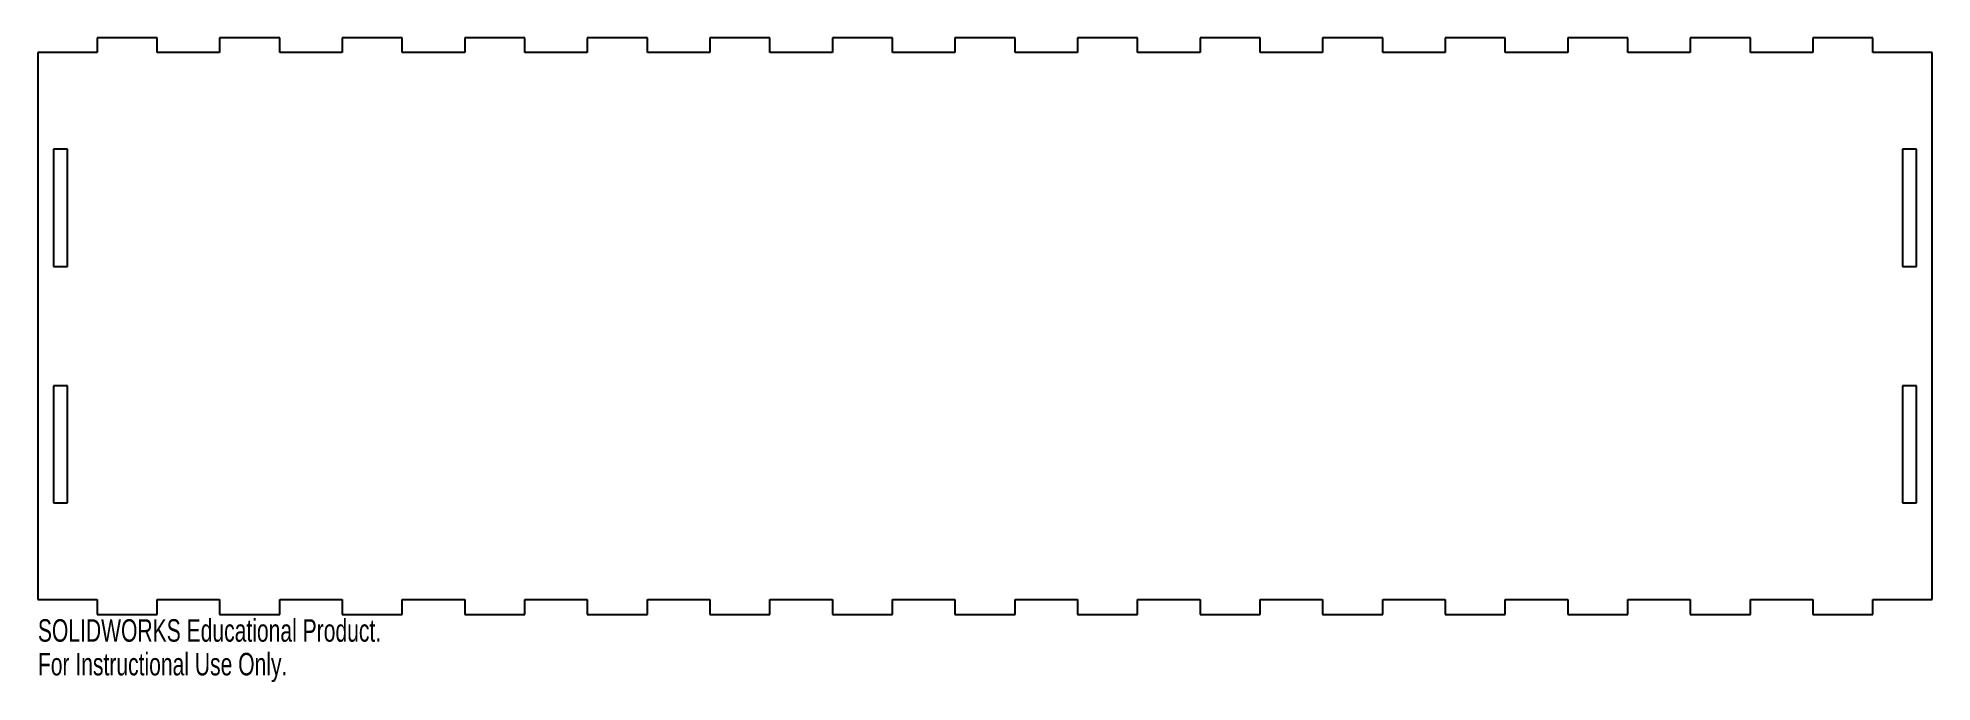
# Model space of a CAD drawing. Header units: inches. Extents: x -8 to 8, y -3 to 2.4.
import ezdxf

# ---------------------------------------------------------------- set-up
doc = ezdxf.new("R2010")
doc.units = ezdxf.units.IN
doc.header["$MEASUREMENT"] = 0
doc.styles.add('SLDTEXTSTYLE0', font='TXT', dxfattribs={"width": 0.7})

msp = doc.modelspace()

# ---------------------------------------------------------------- linework, layer by layer
at = {"color": 7, "linetype": 'Continuous', "lineweight": 25}
for p, q in [((-6.996, 2.439), (-7.504, 2.439)), ((-7.504, 2.439), (-7.504, 2.314)), ((-6.996, 2.314), (-6.996, 2.439)), ((-5.96, 2.439), (-6.468, 2.439)), ((-6.468, 2.439), (-6.468, 2.314)), ((-5.96, 2.314), (-5.96, 2.439)), ((-5.433, 2.439), (-5.433, 2.314)), ((-4.925, 2.439), (-5.433, 2.439)), ((-4.925, 2.314), (-4.925, 2.439)), ((-3.889, 2.439), (-4.397, 2.439)), ((-4.397, 2.439), (-4.397, 2.314)), ((-3.889, 2.314), (-3.889, 2.439)), ((-2.853, 2.439), (-3.361, 2.439)), ((-3.361, 2.439), (-3.361, 2.314)), ((-2.853, 2.314), (-2.853, 2.439)), ((-1.817, 2.439), (-2.325, 2.439)), ((-2.325, 2.439), (-2.325, 2.314)), ((-1.817, 2.314), (-1.817, 2.439)), ((-0.782, 2.439), (-1.29, 2.439)), ((-1.29, 2.439), (-1.29, 2.314)), ((-0.782, 2.314), (-0.782, 2.439)), ((0.254, 2.439), (-0.254, 2.439)), ((-0.254, 2.439), (-0.254, 2.314)), ((0.254, 2.314), (0.254, 2.439)), ((1.29, 2.439), (0.782, 2.439)), ((0.782, 2.439), (0.782, 2.314)), ((1.29, 2.314), (1.29, 2.439)), ((2.325, 2.439), (1.817, 2.439)), ((1.817, 2.439), (1.817, 2.314)), ((2.325, 2.314), (2.325, 2.439)), ((3.361, 2.439), (2.853, 2.439)), ((2.853, 2.439), (2.853, 2.314)), ((3.361, 2.314), (3.361, 2.439)), ((4.397, 2.439), (3.889, 2.439)), ((3.889, 2.439), (3.889, 2.314)), ((4.397, 2.314), (4.397, 2.439)), ((5.433, 2.439), (4.925, 2.439)), ((4.925, 2.439), (4.925, 2.314)), ((5.433, 2.314), (5.433, 2.439)), ((6.468, 2.439), (5.96, 2.439)), ((5.96, 2.439), (5.96, 2.314)), ((6.468, 2.314), (6.468, 2.439)), ((7.504, 2.439), (6.996, 2.439)), ((6.996, 2.439), (6.996, 2.314)), ((7.504, 2.314), (7.504, 2.439)), ((-7.504, 2.314), (-8.004, 2.314)), ((-8.004, 2.314), (-8.004, -2.314)), ((-6.468, 2.314), (-6.996, 2.314)), ((-5.433, 2.314), (-5.96, 2.314)), ((-4.397, 2.314), (-4.925, 2.314)), ((-3.361, 2.314), (-3.889, 2.314)), ((-2.325, 2.314), (-2.853, 2.314)), ((-1.29, 2.314), (-1.817, 2.314)), ((-0.254, 2.314), (-0.782, 2.314)), ((0.782, 2.314), (0.254, 2.314)), ((1.817, 2.314), (1.29, 2.314)), ((2.853, 2.314), (2.325, 2.314)), ((3.889, 2.314), (3.361, 2.314)), ((4.925, 2.314), (4.397, 2.314)), ((5.96, 2.314), (5.433, 2.314)), ((6.996, 2.314), (6.468, 2.314)), ((8.004, 2.314), (7.504, 2.314)), ((8.004, -2.314), (8.004, 2.314)), ((-7.871, 1.496), (-7.871, 0.504)), ((-7.754, 1.496), (-7.871, 1.496)), ((-7.754, 0.504), (-7.754, 1.496)), ((7.754, 1.496), (7.754, 0.504)), ((7.871, 1.496), (7.754, 1.496)), ((7.871, 0.504), (7.871, 1.496)), ((-7.871, 0.504), (-7.754, 0.504)), ((7.754, 0.504), (7.871, 0.504)), ((-7.871, -0.504), (-7.871, -1.496)), ((-7.754, -0.504), (-7.871, -0.504)), ((-7.754, -1.496), (-7.754, -0.504)), ((7.754, -0.504), (7.754, -1.496)), ((7.871, -0.504), (7.754, -0.504)), ((7.871, -1.496), (7.871, -0.504)), ((-7.871, -1.496), (-7.754, -1.496)), ((7.754, -1.496), (7.871, -1.496)), ((-8.004, -2.314), (-7.504, -2.314)), ((-7.504, -2.314), (-7.504, -2.439)), ((-6.996, -2.439), (-6.996, -2.314)), ((-6.996, -2.314), (-6.468, -2.314)), ((-6.468, -2.314), (-6.468, -2.439)), ((-5.96, -2.439), (-5.96, -2.314)), ((-5.96, -2.314), (-5.433, -2.314)), ((-5.433, -2.314), (-5.433, -2.439)), ((-4.925, -2.439), (-4.925, -2.314)), ((-4.925, -2.314), (-4.397, -2.314)), ((-4.397, -2.314), (-4.397, -2.439)), ((-3.889, -2.439), (-3.889, -2.314)), ((-3.889, -2.314), (-3.361, -2.314)), ((-3.361, -2.314), (-3.361, -2.439)), ((-2.853, -2.439), (-2.853, -2.314)), ((-2.853, -2.314), (-2.325, -2.314)), ((-2.325, -2.314), (-2.325, -2.439)), ((-1.817, -2.439), (-1.817, -2.314)), ((-1.817, -2.314), (-1.29, -2.314)), ((-1.29, -2.314), (-1.29, -2.439)), ((-0.782, -2.439), (-0.782, -2.314)), ((-0.782, -2.314), (-0.254, -2.314)), ((-0.254, -2.314), (-0.254, -2.439)), ((0.254, -2.439), (0.254, -2.314)), ((0.254, -2.314), (0.782, -2.314)), ((0.782, -2.314), (0.782, -2.439)), ((1.29, -2.439), (1.29, -2.314)), ((1.29, -2.314), (1.817, -2.314)), ((1.817, -2.314), (1.817, -2.439)), ((2.325, -2.439), (2.325, -2.314)), ((2.325, -2.314), (2.853, -2.314)), ((2.853, -2.314), (2.853, -2.439)), ((3.361, -2.439), (3.361, -2.314)), ((3.361, -2.314), (3.889, -2.314)), ((3.889, -2.314), (3.889, -2.439)), ((4.397, -2.439), (4.397, -2.314)), ((4.397, -2.314), (4.925, -2.314)), ((4.925, -2.314), (4.925, -2.439)), ((5.433, -2.439), (5.433, -2.314)), ((5.433, -2.314), (5.96, -2.314)), ((5.96, -2.314), (5.96, -2.439)), ((6.468, -2.439), (6.468, -2.314)), ((6.468, -2.314), (6.996, -2.314)), ((6.996, -2.314), (6.996, -2.439)), ((7.504, -2.439), (7.504, -2.314)), ((7.504, -2.314), (8.004, -2.314)), ((-7.504, -2.439), (-6.996, -2.439)), ((-6.468, -2.439), (-5.96, -2.439)), ((-5.433, -2.439), (-4.925, -2.439)), ((-4.397, -2.439), (-3.889, -2.439)), ((-3.361, -2.439), (-2.853, -2.439)), ((-2.325, -2.439), (-1.817, -2.439)), ((-1.29, -2.439), (-0.782, -2.439)), ((-0.254, -2.439), (0.254, -2.439)), ((0.782, -2.439), (1.29, -2.439)), ((1.817, -2.439), (2.325, -2.439)), ((2.853, -2.439), (3.361, -2.439)), ((3.889, -2.439), (4.397, -2.439)), ((4.925, -2.439), (5.433, -2.439)), ((5.96, -2.439), (6.468, -2.439)), ((6.996, -2.439), (7.504, -2.439))]:
    msp.add_line(p, q, dxfattribs=at)

# ---------------------------------------------------------------- texts
at = {"color": 7, "linetype": 'Continuous', "char_height": 0.1903, "attachment_point": 1, "style": 'SLDTEXTSTYLE0'}
for s, insert in [('SOLIDWORKS Educational Product.', (-8.004, -2.48)), ('For Instructional Use Only.', (-8.004, -2.765))]:
    msp.add_mtext(s, dxfattribs=dict(at, insert=insert))

doc.saveas('drawing.dxf')
